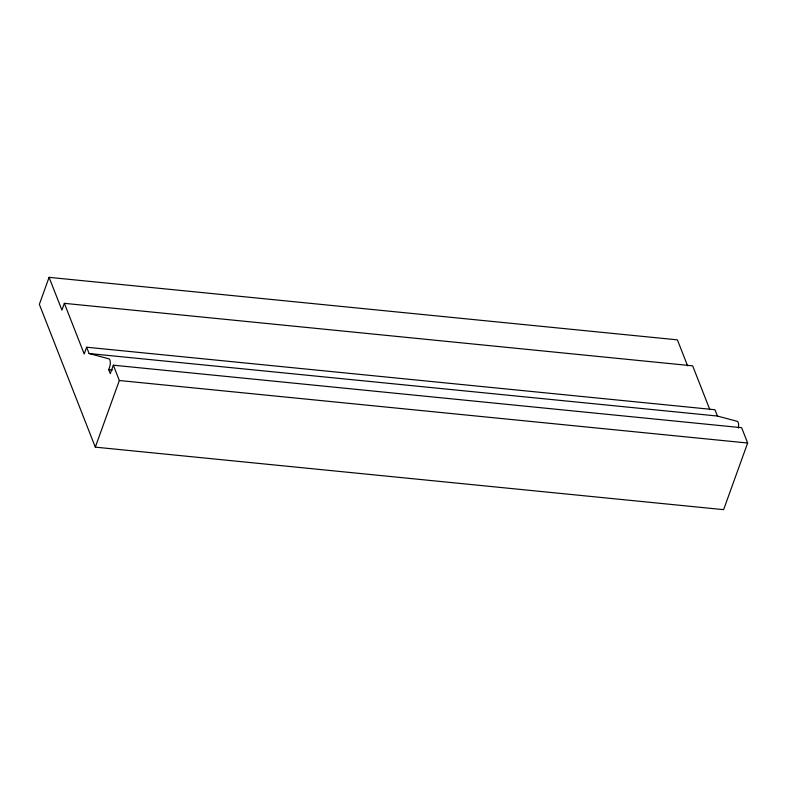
<?xml version="1.0" encoding="UTF-8"?>
<svg xmlns="http://www.w3.org/2000/svg" width="787" height="787" viewBox="0 0 787 787"><rect width="100%" height="100%" fill="white"/><g stroke="black" fill="none" stroke-linecap="round" stroke-linejoin="round"><path stroke-width="1.18" d="M687.582 365.827L677.4 339.856L49.089 277.349L39.35 304.353L95.306 447.144L723.617 509.651L747.65 443.022L741.639 427.695L113.328 365.188L110.288 373.628L108.724 369.634L109.649 367.067A5.273 1.899 -84.3 0 0 109.167 358.892L89.108 353.53L86.629 347.215L714.94 409.722L717.419 416.038L737.478 421.399A5.273 1.899 -84.3 0 1 738.363 428.01M709.864 409.722L692.668 365.847L64.357 303.339L61.917 310.088L49.089 277.349M86.629 347.215L84.199 353.973L64.357 303.339M95.306 447.144L119.339 380.514L113.328 365.188M89.108 353.53L717.419 416.038M108.724 369.634L112.384 369.998M119.339 380.514L747.65 443.022"/></g></svg>
